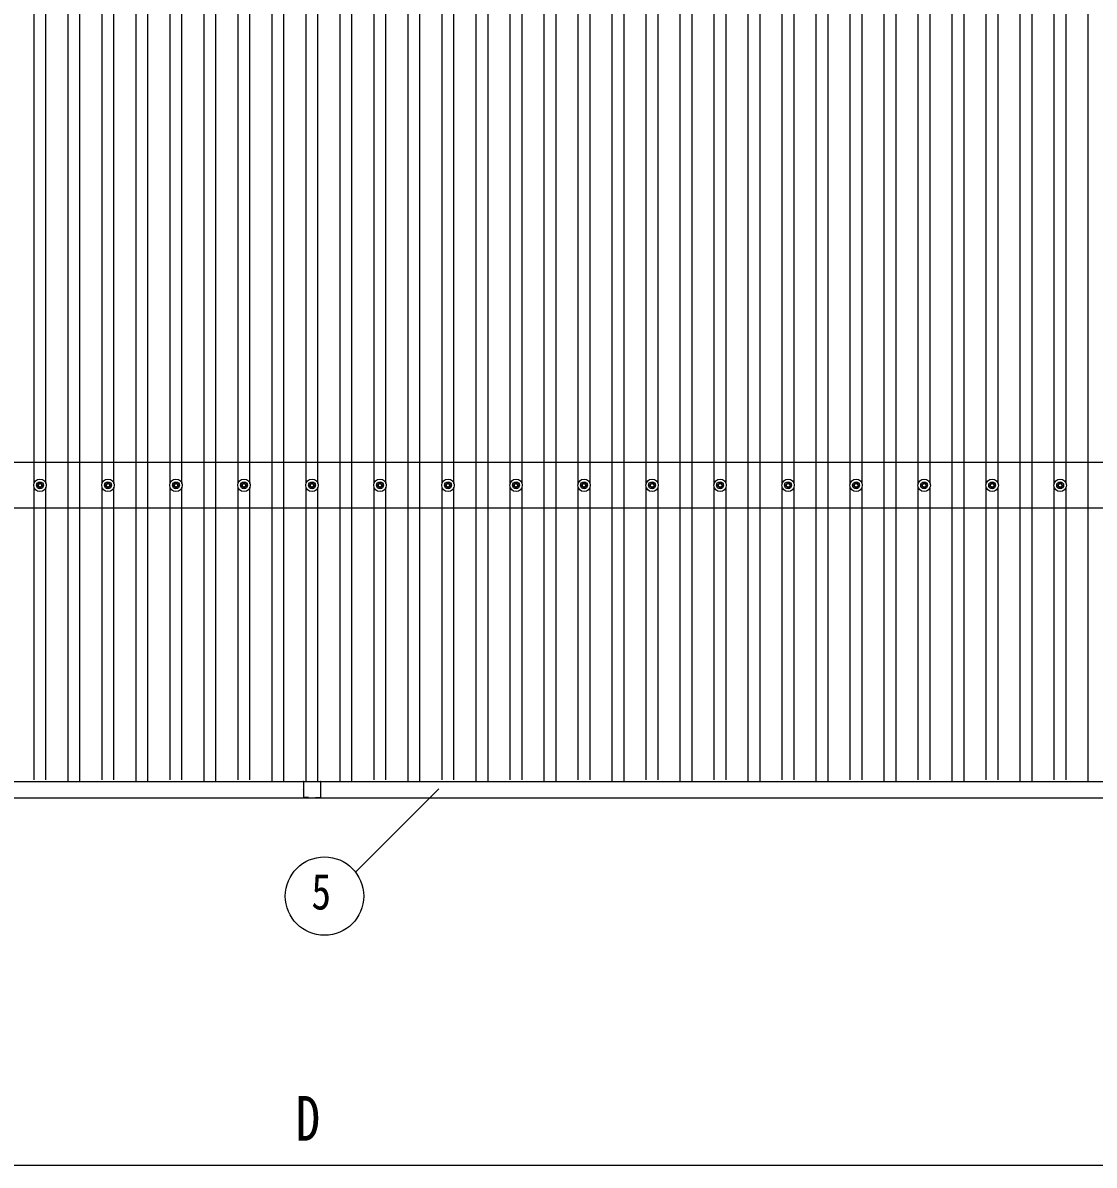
# Model space of a CAD drawing. Units: millimetres, scale not verified. Extents: x -16820 to 16820, y -11880 to 11880.
# Drawn here: x -8821 to -5671, y -4249 to -890 of the extents above; entities that cross this region are included whole.
import ezdxf
from ezdxf.enums import TextEntityAlignment as Align

# ---------------------------------------------------------------- set-up
doc = ezdxf.new("R2010")
doc.units = ezdxf.units.MM
doc.header["$LTSCALE"] = 50
for name, color, linetype in [('0-4_YKK_13', 4, 'Continuous'), ('0-5_YKK_A1', 4, 'Continuous'), ('0-6_YKK_D', 6, 'Continuous')]:
    doc.layers.add(name, color=color, linetype=linetype)
doc.styles.add('ＭＳ ゴシック', font='')
doc.styles.get('ＭＳ ゴシック').set_extended_font_data('MS Gothic')

msp = doc.modelspace()

# ---------------------------------------------------------------- linework, layer by layer
at = {"layer": '0-4_YKK_13'}
for p, q in [((-8780.92, -2248.2), (-8776.51, -2248.2)), ((-8772.67, -2239.95), (-8772.67, -2244.37)), ((-8769.17, -2239.95), (-8769.17, -2244.37)), ((-8765.34, -2248.2), (-8760.93, -2248.2)), ((-8580.92, -2248.2), (-8576.51, -2248.2)), ((-8572.67, -2239.95), (-8572.67, -2244.37)), ((-8569.17, -2239.95), (-8569.17, -2244.37)), ((-8565.34, -2248.2), (-8560.93, -2248.2)), ((-8380.92, -2248.2), (-8376.51, -2248.2)), ((-8372.67, -2239.95), (-8372.67, -2244.37)), ((-8369.17, -2239.95), (-8369.17, -2244.37)), ((-8365.34, -2248.2), (-8360.93, -2248.2)), ((-8180.92, -2248.2), (-8176.51, -2248.2)), ((-8172.67, -2239.95), (-8172.67, -2244.37)), ((-8169.17, -2239.95), (-8169.17, -2244.37)), ((-8165.34, -2248.2), (-8160.93, -2248.2)), ((-7980.92, -2248.2), (-7976.51, -2248.2)), ((-7972.67, -2239.95), (-7972.67, -2244.37)), ((-7969.17, -2239.95), (-7969.17, -2244.37)), ((-7965.34, -2248.2), (-7960.93, -2248.2)), ((-7780.92, -2248.2), (-7776.51, -2248.2)), ((-7772.67, -2239.95), (-7772.67, -2244.37)), ((-7769.17, -2239.95), (-7769.17, -2244.37)), ((-7765.34, -2248.2), (-7760.93, -2248.2)), ((-7580.92, -2248.2), (-7576.51, -2248.2)), ((-7572.67, -2239.95), (-7572.67, -2244.37)), ((-7569.17, -2239.95), (-7569.17, -2244.37)), ((-7565.34, -2248.2), (-7560.93, -2248.2)), ((-7380.92, -2248.2), (-7376.51, -2248.2)), ((-7372.67, -2239.95), (-7372.67, -2244.37)), ((-7369.17, -2239.95), (-7369.17, -2244.37)), ((-7365.34, -2248.2), (-7360.93, -2248.2)), ((-7180.92, -2248.2), (-7176.51, -2248.2)), ((-7172.67, -2239.95), (-7172.67, -2244.37)), ((-7169.17, -2239.95), (-7169.17, -2244.37)), ((-7165.34, -2248.2), (-7160.93, -2248.2)), ((-6980.92, -2248.2), (-6976.51, -2248.2)), ((-6972.67, -2239.95), (-6972.67, -2244.37)), ((-6969.17, -2239.95), (-6969.17, -2244.37)), ((-6965.34, -2248.2), (-6960.93, -2248.2)), ((-6780.92, -2248.2), (-6776.51, -2248.2)), ((-6772.67, -2239.95), (-6772.67, -2244.37)), ((-6769.17, -2239.95), (-6769.17, -2244.37)), ((-6765.34, -2248.2), (-6760.93, -2248.2)), ((-6580.92, -2248.2), (-6576.51, -2248.2)), ((-6572.67, -2239.95), (-6572.67, -2244.37)), ((-6569.17, -2239.95), (-6569.17, -2244.37)), ((-6565.34, -2248.2), (-6560.93, -2248.2)), ((-6380.92, -2248.2), (-6376.51, -2248.2)), ((-6372.67, -2239.95), (-6372.67, -2244.37)), ((-6369.17, -2239.95), (-6369.17, -2244.37)), ((-6365.34, -2248.2), (-6360.93, -2248.2)), ((-6180.92, -2248.2), (-6176.51, -2248.2)), ((-6172.67, -2239.95), (-6172.67, -2244.37)), ((-6169.17, -2239.95), (-6169.17, -2244.37)), ((-6165.34, -2248.2), (-6160.93, -2248.2)), ((-5980.92, -2248.2), (-5976.51, -2248.2)), ((-5972.67, -2239.95), (-5972.67, -2244.37)), ((-5969.17, -2239.95), (-5969.17, -2244.37)), ((-5965.34, -2248.2), (-5960.93, -2248.2)), ((-5780.92, -2248.2), (-5776.51, -2248.2)), ((-5772.67, -2239.95), (-5772.67, -2244.37)), ((-5769.17, -2239.95), (-5769.17, -2244.37)), ((-5765.34, -2248.2), (-5760.93, -2248.2)), ((-8780.92, -2251.7), (-8776.51, -2251.7)), ((-8772.67, -2255.53), (-8772.67, -2259.95)), ((-8769.17, -2255.53), (-8769.17, -2259.95)), ((-8765.34, -2251.7), (-8760.93, -2251.7)), ((-8580.92, -2251.7), (-8576.51, -2251.7)), ((-8572.67, -2255.53), (-8572.67, -2259.95)), ((-8569.17, -2255.53), (-8569.17, -2259.95)), ((-8565.34, -2251.7), (-8560.93, -2251.7)), ((-8380.92, -2251.7), (-8376.51, -2251.7)), ((-8372.67, -2255.53), (-8372.67, -2259.95)), ((-8369.17, -2255.53), (-8369.17, -2259.95)), ((-8365.34, -2251.7), (-8360.93, -2251.7)), ((-8180.92, -2251.7), (-8176.51, -2251.7)), ((-8172.67, -2255.53), (-8172.67, -2259.95)), ((-8169.17, -2255.53), (-8169.17, -2259.95)), ((-8165.34, -2251.7), (-8160.93, -2251.7)), ((-7980.92, -2251.7), (-7976.51, -2251.7)), ((-7972.67, -2255.53), (-7972.67, -2259.95)), ((-7969.17, -2255.53), (-7969.17, -2259.95)), ((-7965.34, -2251.7), (-7960.93, -2251.7)), ((-7780.92, -2251.7), (-7776.51, -2251.7)), ((-7772.67, -2255.53), (-7772.67, -2259.95)), ((-7769.17, -2255.53), (-7769.17, -2259.95)), ((-7765.34, -2251.7), (-7760.93, -2251.7)), ((-7580.92, -2251.7), (-7576.51, -2251.7)), ((-7572.67, -2255.53), (-7572.67, -2259.95)), ((-7569.17, -2255.53), (-7569.17, -2259.95)), ((-7565.34, -2251.7), (-7560.93, -2251.7)), ((-7380.92, -2251.7), (-7376.51, -2251.7)), ((-7372.67, -2255.53), (-7372.67, -2259.95)), ((-7369.17, -2255.53), (-7369.17, -2259.95)), ((-7365.34, -2251.7), (-7360.93, -2251.7)), ((-7180.92, -2251.7), (-7176.51, -2251.7)), ((-7172.67, -2255.53), (-7172.67, -2259.95)), ((-7169.17, -2255.53), (-7169.17, -2259.95)), ((-7165.34, -2251.7), (-7160.93, -2251.7)), ((-6980.92, -2251.7), (-6976.51, -2251.7)), ((-6972.67, -2255.53), (-6972.67, -2259.95)), ((-6969.17, -2255.53), (-6969.17, -2259.95)), ((-6965.34, -2251.7), (-6960.93, -2251.7)), ((-6780.92, -2251.7), (-6776.51, -2251.7)), ((-6772.67, -2255.53), (-6772.67, -2259.95)), ((-6769.17, -2255.53), (-6769.17, -2259.95)), ((-6765.34, -2251.7), (-6760.93, -2251.7)), ((-6580.92, -2251.7), (-6576.51, -2251.7)), ((-6572.67, -2255.53), (-6572.67, -2259.95)), ((-6569.17, -2255.53), (-6569.17, -2259.95)), ((-6565.34, -2251.7), (-6560.93, -2251.7)), ((-6380.92, -2251.7), (-6376.51, -2251.7)), ((-6372.67, -2255.53), (-6372.67, -2259.95)), ((-6369.17, -2255.53), (-6369.17, -2259.95)), ((-6365.34, -2251.7), (-6360.93, -2251.7)), ((-6180.92, -2251.7), (-6176.51, -2251.7)), ((-6172.67, -2255.53), (-6172.67, -2259.95)), ((-6169.17, -2255.53), (-6169.17, -2259.95)), ((-6165.34, -2251.7), (-6160.93, -2251.7)), ((-5980.92, -2251.7), (-5976.51, -2251.7)), ((-5972.67, -2255.53), (-5972.67, -2259.95)), ((-5969.17, -2255.53), (-5969.17, -2259.95)), ((-5965.34, -2251.7), (-5960.93, -2251.7)), ((-5780.92, -2251.7), (-5776.51, -2251.7)), ((-5772.67, -2255.53), (-5772.67, -2259.95)), ((-5769.17, -2255.53), (-5769.17, -2259.95)), ((-5765.34, -2251.7), (-5760.93, -2251.7)), ((-7995.92, -3121.64), (-7995.92, -3144.24)), ((-7994.92, -3120.64), (-7971.32, -3120.64)), ((-7970.52, -3120.64), (-7946.92, -3120.64)), ((-7945.92, -3121.64), (-7945.92, -3144.24)), ((-7995.92, -3145.04), (-7995.92, -3166.64)), ((-7945.92, -3145.04), (-7945.92, -3166.64)), ((-7980.92, -3167.64), (-7994.92, -3167.64)), ((-7980.92, -3167.64), (-7980.92, -3169.14)), ((-7980.92, -3169.14), (-7960.92, -3169.14)), ((-7960.92, -3167.64), (-7960.92, -3169.14)), ((-7960.92, -3167.64), (-7946.92, -3167.64))]:
    msp.add_line(p, q, dxfattribs=at)
for centre, radius in [((-8770.92, -2249.95), 18.25), ((-8770.92, -2249.95), 10.15), ((-8770.92, -2249.95), 5.85), ((-8770.92, -2249.95), 5.25), ((-8570.92, -2249.95), 18.25), ((-8570.92, -2249.95), 10.15), ((-8570.92, -2249.95), 5.85), ((-8570.92, -2249.95), 5.25), ((-8370.92, -2249.95), 18.25), ((-8370.92, -2249.95), 10.15), ((-8370.92, -2249.95), 5.85), ((-8370.92, -2249.95), 5.25), ((-8170.92, -2249.95), 18.25), ((-8170.92, -2249.95), 10.15), ((-8170.92, -2249.95), 5.85), ((-8170.92, -2249.95), 5.25), ((-7970.92, -2249.95), 18.25), ((-7970.92, -2249.95), 10.15), ((-7970.92, -2249.95), 5.85), ((-7970.92, -2249.95), 5.25), ((-7770.92, -2249.95), 18.25), ((-7770.92, -2249.95), 10.15), ((-7770.92, -2249.95), 5.85), ((-7770.92, -2249.95), 5.25), ((-7570.92, -2249.95), 18.25), ((-7570.92, -2249.95), 10.15), ((-7570.92, -2249.95), 5.85), ((-7570.92, -2249.95), 5.25), ((-7370.92, -2249.95), 18.25), ((-7370.92, -2249.95), 10.15), ((-7370.92, -2249.95), 5.85), ((-7370.92, -2249.95), 5.25), ((-7170.92, -2249.95), 18.25), ((-7170.92, -2249.95), 10.15), ((-7170.92, -2249.95), 5.85), ((-7170.92, -2249.95), 5.25), ((-6970.92, -2249.95), 18.25), ((-6970.92, -2249.95), 10.15), ((-6970.92, -2249.95), 5.85), ((-6970.92, -2249.95), 5.25), ((-6770.92, -2249.95), 18.25), ((-6770.92, -2249.95), 10.15), ((-6770.92, -2249.95), 5.85), ((-6770.92, -2249.95), 5.25), ((-6570.92, -2249.95), 18.25), ((-6570.92, -2249.95), 10.15), ((-6570.92, -2249.95), 5.85), ((-6570.92, -2249.95), 5.25), ((-6370.92, -2249.95), 18.25), ((-6370.92, -2249.95), 10.15), ((-6370.92, -2249.95), 5.85), ((-6370.92, -2249.95), 5.25), ((-6170.92, -2249.95), 18.25), ((-6170.92, -2249.95), 10.15), ((-6170.92, -2249.95), 5.85), ((-6170.92, -2249.95), 5.25), ((-5970.92, -2249.95), 18.25), ((-5970.92, -2249.95), 10.15), ((-5970.92, -2249.95), 5.85), ((-5970.92, -2249.95), 5.25), ((-5770.92, -2249.95), 18.25), ((-5770.92, -2249.95), 10.15), ((-5770.92, -2249.95), 5.85), ((-5770.92, -2249.95), 5.25)]:
    msp.add_circle(centre, radius, dxfattribs=at)
for centre, radius, start, end in [((-7994.92, -3121.64), 1, 90, 180.00001), ((-7970.92, -3120.34), 0.5, 216.8699, 323.1301), ((-7946.92, -3121.64), 1, 360, 90), ((-7996.22, -3144.64), 0.5, 306.8699, 53.1301), ((-7945.62, -3144.64), 0.5, 126.8699, 233.1301), ((-7994.92, -3166.64), 1, 180.00001, 270), ((-7946.92, -3166.64), 1, 270, 360)]:
    msp.add_arc(centre, radius, start, end, dxfattribs=at)
at = {"layer": '0-5_YKK_A1'}
for p, q in [((-8688.42, -3120.66), (-8688.42, 2220.39)), ((-8653.42, -3120.66), (-8653.42, 2220.39)), ((-8488.42, -3120.66), (-8488.42, 2220.39)), ((-8453.42, -3120.66), (-8453.42, 2220.39)), ((-8288.42, -3120.66), (-8288.42, 2220.39)), ((-8253.42, -3120.66), (-8253.42, 2220.39)), ((-8088.42, -3120.66), (-8088.42, 2220.39)), ((-8053.42, -3120.66), (-8053.42, 2220.39)), ((-7888.42, -3120.66), (-7888.42, 2220.39)), ((-7853.42, -3120.66), (-7853.42, 2220.39)), ((-7688.42, -3120.66), (-7688.42, 2220.39)), ((-7653.42, -3120.66), (-7653.42, 2220.39)), ((-7488.42, -3120.66), (-7488.42, 2220.39)), ((-7453.42, -3120.66), (-7453.42, 2220.39)), ((-7288.42, -3120.66), (-7288.42, 2220.39)), ((-7253.42, -3120.66), (-7253.42, 2220.39)), ((-7088.42, -3120.66), (-7088.42, 2220.39)), ((-7053.42, -3120.66), (-7053.42, 2220.39)), ((-6888.42, -3120.66), (-6888.42, 2220.39)), ((-6853.42, -3120.66), (-6853.42, 2220.39)), ((-6688.42, -3120.66), (-6688.42, 2220.39)), ((-6653.42, -3120.66), (-6653.42, 2220.39)), ((-6488.42, -3120.66), (-6488.42, 2220.39)), ((-6453.42, -3120.66), (-6453.42, 2220.39)), ((-6288.42, -3120.66), (-6288.42, 2220.39)), ((-6253.42, -3120.66), (-6253.42, 2220.39)), ((-6088.42, -3120.66), (-6088.42, 2220.39)), ((-6053.42, -3120.66), (-6053.42, 2220.39)), ((-5888.42, -3120.66), (-5888.42, 2220.39)), ((-5853.42, -3120.66), (-5853.42, 2220.39)), ((-5688.42, -3120.66), (-5688.42, 2220.39)), ((-8788.42, -2244.77), (-8788.42, -455.14)), ((-8753.42, -2244.77), (-8753.42, -455.12)), ((-8588.42, -2244.77), (-8588.42, -455.14)), ((-8553.42, -2244.77), (-8553.42, -455.12)), ((-8388.42, -2244.77), (-8388.42, -455.14)), ((-8353.42, -2244.77), (-8353.42, -455.12)), ((-8188.42, -2244.77), (-8188.42, -455.14)), ((-8153.42, -2244.77), (-8153.42, -455.12)), ((-7988.42, -2244.77), (-7988.42, -455.14)), ((-7953.42, -2244.77), (-7953.42, -455.12)), ((-7788.42, -2244.77), (-7788.42, -455.14)), ((-7753.42, -2244.77), (-7753.42, -455.12)), ((-7588.42, -2244.77), (-7588.42, -455.14)), ((-7553.42, -2244.77), (-7553.42, -455.12)), ((-7388.42, -2244.77), (-7388.42, -455.14)), ((-7353.42, -2244.77), (-7353.42, -455.12)), ((-7188.42, -2244.77), (-7188.42, -455.14)), ((-7153.42, -2244.77), (-7153.42, -455.12)), ((-6988.42, -2244.77), (-6988.42, -455.14)), ((-6953.42, -2244.77), (-6953.42, -455.12)), ((-6788.42, -2244.77), (-6788.42, -455.14)), ((-6753.42, -2244.77), (-6753.42, -455.12)), ((-6588.42, -2244.77), (-6588.42, -455.14)), ((-6553.42, -2244.77), (-6553.42, -455.12)), ((-6388.42, -2244.77), (-6388.42, -455.14)), ((-6353.42, -2244.77), (-6353.42, -455.12)), ((-6188.42, -2244.77), (-6188.42, -455.14)), ((-6153.42, -2244.77), (-6153.42, -455.12)), ((-5988.42, -2244.77), (-5988.42, -455.14)), ((-5953.42, -2244.77), (-5953.42, -455.12)), ((-5788.42, -2244.77), (-5788.42, -455.14)), ((-5753.42, -2244.77), (-5753.42, -455.12)), ((-2570.92, -2182.95), (-13370.92, -2182.95)), ((-8788.42, -3115.44), (-8788.42, -2255.13)), ((-8753.42, -3115.44), (-8753.42, -2255.13)), ((-8588.42, -3115.44), (-8588.42, -2255.13)), ((-8553.42, -3115.44), (-8553.42, -2255.13)), ((-8388.42, -3115.44), (-8388.42, -2255.13)), ((-8353.42, -3115.44), (-8353.42, -2255.13)), ((-8188.42, -3115.44), (-8188.42, -2255.13)), ((-8153.42, -3115.44), (-8153.42, -2255.13)), ((-7988.42, -3120.64), (-7988.42, -2255.13)), ((-7953.42, -3120.64), (-7953.42, -2255.13)), ((-7788.42, -3115.44), (-7788.42, -2255.13)), ((-7753.42, -3115.44), (-7753.42, -2255.13)), ((-7588.42, -3115.44), (-7588.42, -2255.13)), ((-7553.42, -3115.44), (-7553.42, -2255.13)), ((-7388.42, -3115.44), (-7388.42, -2255.13)), ((-7353.42, -3115.44), (-7353.42, -2255.13)), ((-7188.42, -3115.44), (-7188.42, -2255.13)), ((-7153.42, -3115.44), (-7153.42, -2255.13)), ((-6988.42, -3115.44), (-6988.42, -2255.13)), ((-6953.42, -3115.44), (-6953.42, -2255.13)), ((-6788.42, -3115.44), (-6788.42, -2255.13)), ((-6753.42, -3115.44), (-6753.42, -2255.13)), ((-6588.42, -3115.44), (-6588.42, -2255.13)), ((-6553.42, -3115.44), (-6553.42, -2255.13)), ((-6388.42, -3115.44), (-6388.42, -2255.13)), ((-6353.42, -3115.44), (-6353.42, -2255.13)), ((-6188.42, -3115.44), (-6188.42, -2255.13)), ((-6153.42, -3115.44), (-6153.42, -2255.13)), ((-5988.42, -3115.44), (-5988.42, -2255.13)), ((-5953.42, -3115.44), (-5953.42, -2255.13)), ((-5788.42, -3115.44), (-5788.42, -2255.13)), ((-5753.42, -3115.44), (-5753.42, -2255.13)), ((-2570.92, -2316.95), (-13370.92, -2316.95)), ((-13393.92, -3120.66), (-2547.92, -3120.66)), ((-13389.22, -3168.64), (-7980.92, -3168.64)), ((-7960.92, -3168.64), (-2552.62, -3168.64))]:
    msp.add_line(p, q, dxfattribs=at)
at = {"layer": '0-6_YKK_D'}
for p, q in [((-7842.92, -3387.32), (-7597.58, -3141.97)), ((-13205.92, -4248.55), (-2735.92, -4248.55))]:
    msp.add_line(p, q, dxfattribs=at)
msp.add_circle((-7934.21, -3457.59), 115.2, dxfattribs=at)

# ---------------------------------------------------------------- texts
at = {"layer": '0-6_YKK_D', "style": 'ＭＳ ゴシック', "width": 0.8}
for s, height, p in [('5', 105.6, (-7972.61, -3528.69)), ('D', 132, (-8018.92, -4216.55))]:
    msp.add_text(s, height=height, dxfattribs=at).set_placement(p, align=Align.BOTTOM_LEFT)

doc.saveas('drawing.dxf')
